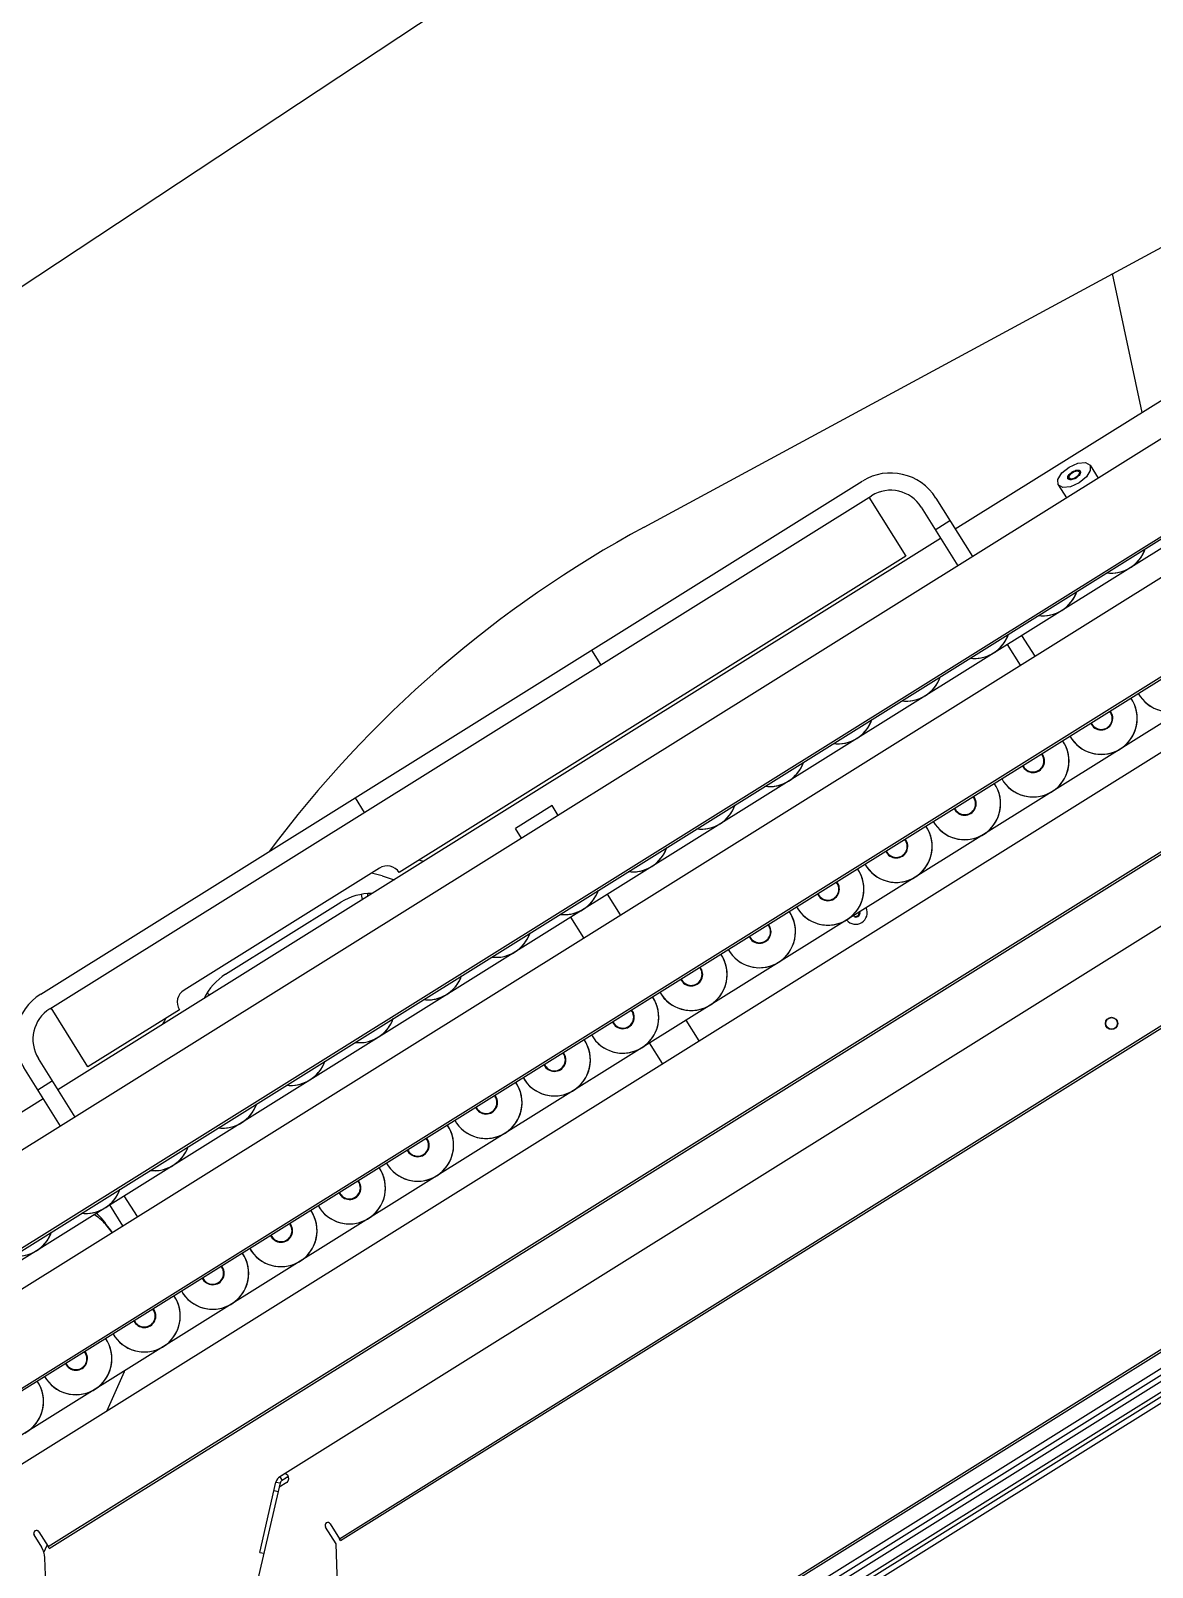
# Model space of a CAD drawing. Extents: x 1551 to 113148, y -1700 to 77018.
# Drawn here: x 12565 to 13344, y 59158 to 60226 of the extents above; entities that cross this region are included whole.
import ezdxf

# ---------------------------------------------------------------- set-up
doc = ezdxf.new("R2010")
doc.units = 0
doc.header["$LTSCALE"] = 500
doc.header["$MEASUREMENT"] = 0
doc.linetypes.add('CENTER', pattern=[3, 2.5, -0.25, 0, -0.25])
doc.layers.get('0').update_dxf_attribs({"linetype": 'CONTINUOUS'})

# ---------------------------------------------------------------- blocks, each defined once
blk = doc.blocks.new('platform_side')
at = {"linetype": 'Continuous'}
for p, q in [((-11748.7, 6044.3), (-10238.3, 7044)), ((-9419.2, 6567.8), (-11373.2, 5346.8)), ((-11120, 6006.9), (-10187.8, 6511.7)), ((-11758.7, 5348.5), (-9916, 6499.9)), ((-11575.6, 5341.2), (-9733, 6492.7)), ((-10127.1, 6464.3), (-11654.7, 5509.8)), ((-11596.2, 5478.5), (-10081.2, 6425.2)), ((-11595.4, 5477.2), (-10080.4, 6423.9)), ((-11331.7, 5303.7), (-9546, 6419.5)), ((-11330.9, 5302.4), (-9545.2, 6418.3)), ((-11717.2, 5305.4), (-9954.7, 6406.8)), ((-11716.4, 5304.2), (-9953.9, 6405.5)), ((-11534.1, 5298.2), (-9771.6, 6399.5)), ((-11533.3, 5296.9), (-9770.8, 6398.3)), ((-10353, 6349.6), (-10903.9, 6005.4)), ((-10774.1, 6086.5), (-10794.6, 6183.1)), ((-10639.9, 6067.7), (-11874.6, 5296.2)), ((-10456.8, 6060.5), (-11691.5, 5288.9)), ((-10810.3, 6050), (-10804.6, 6040.9)), ((-11539.3, 5682.2), (-10968.5, 6038.9)), ((-10832.4, 6036.2), (-10826.7, 6027.2)), ((-11532.9, 5672), (-10962.1, 6028.7)), ((-10963.9, 6027.6), (-10938.3, 5986.6)), ((-10917.5, 6027.1), (-10892, 5986.4)), ((-10927.6, 6020.8), (-10902.2, 5980)), ((-10917.8, 6005), (-10907.6, 6011.4)), ((-10914.1, 5999), (-11527.3, 5615.8)), ((-10938.3, 5986.6), (-11290.2, 5766.7)), ((-10794.5, 5974.9), (-10794.5, 5974.9)), ((-10842, 5945.3), (-10842, 5945.2)), ((-10857.8, 5931.6), (-10848.7, 5917.1)), ((-11150.1, 5911.3), (-11156.4, 5921.4)), ((-10867.9, 5925.2), (-10858.9, 5910.8)), ((-10889.5, 5915.6), (-10889.5, 5915.5)), ((-10937, 5885.9), (-10937, 5885.9)), ((-10773.4, 5886.8), (-10773.5, 5886.7)), ((-10046.8, 5881.4), (-11641.1, 4885.1)), ((-10046, 5880.1), (-11640.3, 4883.8)), ((-11635.3, 4875.8), (-10040.9, 5872)), ((-10038.8, 5868.5), (-11633.1, 4872.3)), ((-11631.2, 4869.3), (-10036.9, 5865.6)), ((-10033.5, 5860.1), (-11627.9, 4863.9)), ((-11626.5, 4861.7), (-10032.2, 5857.9)), ((-10030.1, 5854.6), (-11624.4, 4858.4)), ((-10984.5, 5856.2), (-10984.5, 5856.2)), ((-10820.9, 5857.1), (-10821, 5857.1)), ((-10787.9, 5853.6), (-10787.9, 5853.6)), ((-10801.4, 5849), (-10801.4, 5848.9)), ((-10790.4, 5852), (-10790.4, 5852)), ((-11032, 5826.6), (-11032, 5826.5)), ((-10868.4, 5827.4), (-10868.5, 5827.4)), ((-10837.9, 5822.3), (-10837.9, 5822.3)), ((-10835.4, 5823.9), (-10835.4, 5823.9)), ((-11314.4, 5808.6), (-11320.7, 5818.8)), ((-11184, 5813.3), (-11209.5, 5797.4)), ((-11179.8, 5806.5), (-11184, 5813.3)), ((-10848.9, 5819.3), (-10848.9, 5819.2)), ((-11205.2, 5790.6), (-11209.5, 5797.4)), ((-11079.5, 5796.9), (-11079.5, 5796.8)), ((-10915.9, 5797.8), (-10915.9, 5797.7)), ((-10896.4, 5789.6), (-10896.4, 5789.6)), ((-10885.4, 5792.6), (-10885.4, 5792.6)), ((-10882.9, 5794.2), (-10882.9, 5794.2)), ((-11304, 5769.9), (-11439.7, 5685.1)), ((-10963.4, 5768.1), (-10963.4, 5768)), ((-11302.1, 5764.4), (-11293.8, 5761.7)), ((-11127, 5767.2), (-11127, 5767.2)), ((-10943.9, 5759.9), (-10943.9, 5759.9)), ((-10932.9, 5762.9), (-10932.9, 5762.9)), ((-10930.4, 5764.5), (-10930.4, 5764.5)), ((-11316.6, 5751.5), (-11315.9, 5747.9)), ((-11312, 5750.4), (-11312.1, 5752.1)), ((-11136.5, 5737.3), (-11145.6, 5751.7)), ((-11410.8, 5696), (-11330.7, 5746.1)), ((-11174.5, 5737.5), (-11174.5, 5737.5)), ((-11162, 5721.4), (-11171, 5735.8)), ((-11010.9, 5738.4), (-11010.9, 5738.4)), ((-10991.4, 5730.3), (-10991.4, 5730.2)), ((-10980.4, 5733.3), (-10980.4, 5733.3)), ((-10977.8, 5734.9), (-10977.8, 5734.9)), ((-11222, 5707.9), (-11222, 5707.8)), ((-11058.4, 5708.7), (-11058.4, 5708.7)), ((-11025.3, 5705.2), (-11025.3, 5705.2)), ((-11038.9, 5700.6), (-11038.9, 5700.5)), ((-11027.9, 5703.6), (-11027.9, 5703.6)), ((-11421.9, 5681.7), (-11423.8, 5682.8)), ((-11506.5, 5631.6), (-11532.1, 5672.6)), ((-11269.4, 5678.2), (-11269.4, 5678.1)), ((-11105.9, 5679), (-11105.9, 5679)), ((-11075.4, 5673.9), (-11075.4, 5673.9)), ((-11072.8, 5675.5), (-11072.8, 5675.5)), ((-11442.8, 5671.3), (-11506.5, 5631.6)), ((-11081.8, 5649.8), (-11090.9, 5664.2)), ((-11086.4, 5670.9), (-11086.4, 5670.9)), ((-11316.9, 5648.5), (-11316.9, 5648.5)), ((-11153.4, 5649.4), (-11153.4, 5649.3)), ((-11133.9, 5641.2), (-11133.9, 5641.2)), ((-11122.9, 5644.2), (-11122.9, 5644.2)), ((-11120.3, 5645.8), (-11120.3, 5645.8)), ((-11107.3, 5633.9), (-11116.3, 5648.3)), ((-11525.6, 5590.5), (-11551, 5631.2)), ((-11515.4, 5596.8), (-11540.9, 5637.6)), ((-11531, 5621.9), (-11541.2, 5615.5)), ((-11364.4, 5618.8), (-11364.4, 5618.8)), ((-11200.8, 5619.7), (-11200.9, 5619.7)), ((-11537.5, 5609.5), (-11605.3, 5567.1)), ((-11181.3, 5611.6), (-11181.3, 5611.5)), ((-11170.4, 5614.6), (-11170.4, 5614.6)), ((-11167.8, 5616.2), (-11167.8, 5616.2)), ((-11411.9, 5589.2), (-11411.9, 5589.1)), ((-11248.3, 5590), (-11248.4, 5590)), ((-11215.3, 5586.5), (-11215.3, 5586.5)), ((-11228.8, 5581.9), (-11228.8, 5581.8)), ((-11217.9, 5584.9), (-11217.9, 5584.9)), ((-11459.4, 5559.5), (-11459.4, 5559.4)), ((-11295.8, 5560.3), (-11295.9, 5560.3)), ((-11265.3, 5555.2), (-11265.4, 5555.2)), ((-11262.8, 5556.8), (-11262.8, 5556.8)), ((-11276.3, 5552.2), (-11276.3, 5552.2)), ((-11482.3, 5521.2), (-11491.3, 5535.7)), ((-11472.1, 5527.6), (-11481.2, 5542)), ((-11506.9, 5529.8), (-11506.9, 5529.8)), ((-11343.3, 5530.7), (-11343.4, 5530.6)), ((-11323.8, 5522.5), (-11323.8, 5522.5)), ((-11312.8, 5525.5), (-11312.8, 5525.5)), ((-11310.3, 5527.1), (-11310.3, 5527.1)), ((-11390.8, 5501), (-11390.9, 5501)), ((-11371.3, 5492.9), (-11371.3, 5492.8)), ((-11360.3, 5495.9), (-11360.3, 5495.9)), ((-11357.8, 5497.5), (-11357.8, 5497.5)), ((-11438.3, 5471.3), (-11438.3, 5471.3)), ((-11418.8, 5463.2), (-11418.8, 5463.1)), ((-11407.8, 5466.2), (-11407.8, 5466.2)), ((-11405.3, 5467.8), (-11405.3, 5467.8)), ((-11485.8, 5441.6), (-11485.8, 5441.6)), ((-11452.8, 5438.1), (-11452.8, 5438.1)), ((-11466.3, 5433.5), (-11466.3, 5433.5)), ((-11455.3, 5436.5), (-11455.3, 5436.5)), ((-11493.2, 5392.7), (-11481.1, 5419.9)), ((-11533.3, 5412), (-11533.3, 5411.9)), ((-11502.8, 5406.8), (-11502.8, 5406.8)), ((-11500.2, 5408.4), (-11500.2, 5408.4)), ((-11513.8, 5403.8), (-11513.8, 5403.8)), ((-11387.1, 5294.2), (-11375.9, 5343)), ((-11375.9, 5343), (-11372.9, 5342.4)), ((-11368.3, 5342.8), (-11373.6, 5339.4)), ((-11372.9, 5342.4), (-11373.6, 5339.4)), ((-11373.2, 5346.8), (-11371.6, 5344.2)), ((-11367.3, 5347), (-11371.6, 5344.2)), ((-11367.5, 5343.7), (-11368.3, 5342.8)), ((-11368, 5346.4), (-11367.3, 5346.5)), ((-11367.9, 5348), (-11367.3, 5346.6)), ((-11373.6, 5339.4), (-11390.7, 5265.6)), ((-11377.2, 5337.2), (-11374.3, 5336.5)), ((-11334.1, 5300), (-11341.5, 5311.8)), ((-11338.1, 5314), (-11331.7, 5303.7)), ((-11538.6, 5297.8), (-11543.9, 5306.3)), ((-11540.5, 5308.4), (-11534.1, 5298.2)), ((-11537, 5294), (-11534.7, 5299.1)), ((-11533.3, 5296.9), (-11534.1, 5298.2)), ((-11333.1, 5271.6), (-11334.1, 5300)), ((-11330.9, 5302.4), (-11331.7, 5303.7)), ((-11535.5, 5266.2), (-11536.4, 5290.4)), ((-11387.1, 5294.2), (-11384.2, 5293.6))]:
    blk.add_line(p, q, dxfattribs=at)
for points in [[(-10832.4, 6036.2), (-10832.6, 6039.9), (-10829.8, 6044.5), (-10824.8, 6048.6), (-10818.8, 6051.4), (-10813.5, 6051.9), (-10810.3, 6050)], [(-10810.3, 6050), (-10810.1, 6046.3), (-10812.8, 6041.8), (-10817.9, 6037.6), (-10823.9, 6034.9), (-10829.2, 6034.4), (-10832.4, 6036.2)], [(-10825.6, 6040.5), (-10825.8, 6040.9), (-10825.8, 6041.5), (-10825.6, 6042.1), (-10825.3, 6042.8), (-10824.8, 6043.4), (-10824.2, 6044.1), (-10823.5, 6044.7), (-10822.7, 6045.3), (-10821.8, 6045.7), (-10820.9, 6046.1), (-10820.1, 6046.4), (-10819.3, 6046.5), (-10818.5, 6046.5), (-10817.9, 6046.4), (-10817.4, 6046.2), (-10817.1, 6045.8)], [(-10817.1, 6045.8), (-10816.9, 6045.3), (-10816.9, 6044.8), (-10817.1, 6044.2), (-10817.4, 6043.5), (-10817.9, 6042.8), (-10818.5, 6042.2), (-10819.2, 6041.6), (-10820, 6041), (-10820.9, 6040.5), (-10821.7, 6040.2), (-10822.6, 6039.9), (-10823.4, 6039.8), (-10824.1, 6039.8), (-10824.7, 6039.9), (-10825.2, 6040.1), (-10825.6, 6040.5)], [(-10824.9, 6040.9), (-10824.9, 6042.4), (-10823.5, 6044.2), (-10821.3, 6045.5), (-10819.1, 6046), (-10817.7, 6045.4)], [(-10817.7, 6045.4), (-10817.8, 6043.9), (-10819.2, 6042.1), (-10821.4, 6040.7), (-10823.6, 6040.3), (-10824.9, 6040.9)], [(-11494.9, 5523), (-11496, 5524.1), (-11497, 5525.1), (-11498.1, 5526), (-11499.1, 5526.9), (-11500.2, 5527.7), (-11501.3, 5528.4), (-11502.1, 5528.9)], [(-11497.1, 5526.4), (-11498.2, 5527.7), (-11499.3, 5528.9), (-11500.4, 5530)], [(-11489.7, 5516.6), (-11490.4, 5517.6), (-11491.4, 5519.2), (-11492.6, 5520.7), (-11493.7, 5522.2), (-11494.8, 5523.7), (-11495.9, 5525.1), (-11497.1, 5526.4)], [(-11489.8, 5516.6), (-11490.4, 5517.4), (-11491.2, 5518.6), (-11492.2, 5519.8), (-11493.1, 5520.9), (-11494, 5522), (-11494.9, 5523)], [(-11371.5, 5347.8), (-11370.5, 5348.5), (-11369.5, 5348.9)], [(-11369.9, 5345.3), (-11368.9, 5345.9), (-11368, 5346.4)], [(-11369.5, 5348.9), (-11368.7, 5348.8), (-11367.9, 5348)], [(-11367.3, 5346.6), (-11367.2, 5345.1), (-11367.5, 5343.7)]]:
    blk.add_lwpolyline(points, dxfattribs=at)
for radius in [4.25, 4]:
    blk.add_circle((-10795.3, 5661.9), radius, dxfattribs=at)
for centre, radius, start, end in [((-10948.8, 6007.5), 37, 32, 122), ((-10948.8, 6007.5), 25, 32, 122), ((-10739.1, 5303.4), 800, 118.4341, 143.3193), ((-10795.6, 5999.9), 25, 298.3796, 341.1533), ((-10795.6, 5999.9), 25, 302, 341.0163), ((-10795.6, 5999.9), 25, 262.8491, 298.3796), ((-10795.6, 5999.9), 25, 262.9839, 302), ((-10795.6, 5999.9), 25, 262.9837, 262.9839), ((-10843.1, 5970.2), 25, 298.3796, 341.1533), ((-10843.1, 5970.2), 25, 302, 341.0164), ((-10843.1, 5970.2), 25, 262.8491, 298.3796), ((-10843.1, 5970.2), 25, 262.9839, 302), ((-10843.1, 5970.2), 25, 262.9836, 262.9839), ((-10890.6, 5940.6), 25, 298.3796, 341.1533), ((-10890.6, 5940.6), 25, 302, 341.0164), ((-10890.6, 5940.6), 25, 262.8491, 298.3796), ((-10890.6, 5940.6), 25, 262.9839, 302), ((-10890.6, 5940.6), 25, 262.9836, 262.9839), ((-10938, 5910.9), 25, 298.3796, 341.1533), ((-10938, 5910.9), 25, 302, 341.0164), ((-10938, 5910.9), 25, 262.8491, 298.3796), ((-10938, 5910.9), 25, 262.9839, 302), ((-10938, 5910.9), 25, 262.9836, 262.9839), ((-10802.5, 5873.9), 25, 298.3796, 34.5807), ((-10802.5, 5873.9), 25, 302, 34.5861), ((-10755, 5903.6), 25, 209.4192, 298.3796), ((-10755, 5903.6), 25, 209.4187, 209.4192), ((-10755, 5903.6), 25, 209.414, 302), ((-10802.5, 5873.9), 8, 203.8929, 40.1071), ((-10802.5, 5873.9), 7.6, 203.4619, 40.5381), ((-10985.5, 5881.2), 25, 298.3796, 341.1533), ((-10985.5, 5881.2), 25, 302, 341.0164), ((-10985.5, 5881.2), 25, 262.8491, 298.3796), ((-10985.5, 5881.2), 25, 262.9839, 302), ((-10985.5, 5881.2), 25, 262.9836, 262.9839), ((-10849.9, 5844.3), 25, 298.3796, 34.5807), ((-10849.9, 5844.3), 25, 302, 34.5861), ((-10802.5, 5873.9), 25, 209.4192, 298.3796), ((-10802.5, 5873.9), 25, 209.4187, 209.4192), ((-10802.5, 5873.9), 25, 209.414, 302), ((-10802.5, 5873.9), 25, 298.3802, 305.5553), ((-11033, 5851.5), 25, 298.3796, 341.1533), ((-11033, 5851.5), 25, 302, 341.0164), ((-10849.9, 5844.3), 8, 203.8929, 40.1071), ((-10849.9, 5844.3), 7.6, 203.4619, 40.5381), ((-10849.9, 5844.3), 25, 209.4192, 298.3796), ((-10849.9, 5844.3), 25, 209.4187, 209.4192), ((-10849.9, 5844.3), 25, 209.414, 302), ((-11033, 5851.5), 25, 262.9839, 302), ((-11033, 5851.5), 25, 262.8491, 298.3796), ((-11033, 5851.5), 25, 262.9836, 262.9839), ((-10897.4, 5814.6), 25, 298.3796, 34.5807), ((-10897.4, 5814.6), 25, 302, 34.5861), ((-10849.9, 5844.3), 25, 298.3802, 305.5553), ((-11080.5, 5821.9), 25, 298.3796, 341.1533), ((-11080.5, 5821.9), 25, 302, 341.0164), ((-10897.4, 5814.6), 8, 203.8929, 40.1071), ((-10897.4, 5814.6), 7.6, 203.4619, 40.5381), ((-11080.5, 5821.9), 25, 262.9839, 302), ((-10897.4, 5814.6), 25, 209.4192, 298.3796), ((-10897.4, 5814.6), 25, 209.4187, 209.4192), ((-10897.4, 5814.6), 25, 209.414, 302), ((-11080.5, 5821.9), 25, 262.8491, 298.3796), ((-11080.5, 5821.9), 25, 262.9836, 262.9839), ((-10944.9, 5784.9), 8, 203.8929, 40.1071), ((-10944.9, 5784.9), 7.6, 203.4619, 40.5381), ((-10944.9, 5784.9), 25, 298.3796, 34.5807), ((-10944.9, 5784.9), 25, 302, 34.5861), ((-10897.4, 5814.6), 25, 298.3802, 305.5553), ((-11128, 5792.2), 25, 298.3796, 341.1533), ((-11128, 5792.2), 25, 302, 341.0164), ((-11298.7, 5761.4), 10, 32, 122), ((-11304.6, 5684.5), 95, 70.9719, 72.785), ((-11128, 5792.2), 25, 262.9839, 302), ((-11128, 5792.2), 25, 262.8491, 298.3796), ((-10992.4, 5755.2), 25, 298.3796, 34.5807), ((-10992.4, 5755.2), 25, 302, 34.5861), ((-10944.9, 5784.9), 25, 209.4192, 298.3796), ((-10944.9, 5784.9), 25, 209.4187, 209.4192), ((-10944.9, 5784.9), 25, 209.414, 302), ((-11326.8, 5688.3), 80, 71.9999, 77.5064), ((-11128, 5792.2), 25, 262.9836, 262.9839), ((-10992.4, 5755.2), 8, 203.8929, 40.1071), ((-10992.4, 5755.2), 7.6, 203.4619, 40.5381), ((-10944.9, 5784.9), 25, 298.3802, 305.5553), ((-11309.5, 5712.2), 40, 89.5466, 122), ((-11175.5, 5762.5), 25, 298.3796, 341.1533), ((-11175.5, 5762.5), 25, 302, 341.0164), ((-11175.5, 5762.5), 25, 262.849, 298.3796), ((-11175.5, 5762.5), 25, 262.9838, 302), ((-11175.5, 5762.5), 25, 262.9836, 262.9838), ((-11039.9, 5725.6), 25, 298.3796, 34.5807), ((-11039.9, 5725.6), 25, 302, 34.5861), ((-10992.4, 5755.2), 25, 209.414, 302), ((-10992.4, 5755.2), 25, 209.4192, 298.3796), ((-10992.4, 5755.2), 25, 209.4187, 209.4192), ((-10973.1, 5738.8), 8, 219.3993, 24.7801), ((-10973.1, 5738.8), 2.5, 235.68, 8.32), ((-10973.1, 5738.8), 3, 255, 15.2115), ((-11039.9, 5725.6), 8, 203.8928, 40.1072), ((-11039.9, 5725.6), 7.6, 203.4618, 40.5382), ((-10992.4, 5755.2), 25, 298.3802, 305.5553), ((-10992.4, 5755.2), 25, 298.3796, 305.5587), ((-11223, 5732.8), 25, 298.3796, 341.1534), ((-11223, 5732.8), 25, 302, 341.0164), ((-11223, 5732.8), 25, 262.849, 298.3796), ((-11223, 5732.8), 25, 262.9838, 302), ((-11223, 5732.8), 25, 262.9836, 262.9838), ((-11087.4, 5695.9), 25, 298.3796, 34.5807), ((-11087.4, 5695.9), 25, 302, 34.5861), ((-11039.9, 5725.6), 25, 209.4192, 298.3796), ((-11039.9, 5725.6), 25, 209.4186, 209.4192), ((-11039.9, 5725.6), 25, 209.414, 302), ((-11039.9, 5725.6), 25, 298.3802, 305.5553), ((-11389.6, 5662.1), 40, 122, 154.4616), ((-11270.5, 5703.2), 25, 298.3796, 341.1534), ((-11270.5, 5703.2), 25, 302, 341.0164), ((-11087.4, 5695.9), 8, 203.8928, 40.1072), ((-11087.4, 5695.9), 7.6, 203.4618, 40.5382), ((-11434.4, 5676.6), 10, 122, 212), ((-11087.4, 5695.9), 25, 209.4192, 298.3796), ((-11087.4, 5695.9), 25, 209.4186, 209.4192), ((-11087.4, 5695.9), 25, 209.414, 302), ((-11519.7, 5650.8), 37, 122, 212), ((-11519.7, 5650.8), 25, 122, 212), ((-11270.5, 5703.2), 25, 262.849, 298.3796), ((-11270.5, 5703.2), 25, 262.9838, 302), ((-11270.5, 5703.2), 25, 262.9836, 262.9838), ((-11134.9, 5666.2), 25, 298.3796, 34.5807), ((-11134.9, 5666.2), 25, 302, 34.5861), ((-11087.4, 5695.9), 25, 298.3802, 305.5553), ((-10739.1, 5303.4), 800, 153.1124, 153.4321), ((-11318, 5673.5), 25, 298.3796, 341.1534), ((-11318, 5673.5), 25, 302, 341.0164), ((-11134.9, 5666.2), 8, 203.8928, 40.1072), ((-11134.9, 5666.2), 7.6, 203.4618, 40.5382), ((-11318, 5673.5), 25, 262.849, 298.3796), ((-11318, 5673.5), 25, 262.9838, 302), ((-11182.4, 5636.5), 25, 298.3796, 34.5807), ((-11182.4, 5636.5), 25, 302, 34.5861), ((-11134.9, 5666.2), 25, 209.4192, 298.3796), ((-11134.9, 5666.2), 25, 209.4186, 209.4192), ((-11134.9, 5666.2), 25, 209.414, 302), ((-11318, 5673.5), 25, 262.9836, 262.9838), ((-11182.4, 5636.5), 8, 203.8928, 40.1072), ((-11182.4, 5636.5), 7.6, 203.4618, 40.5382), ((-11134.9, 5666.2), 25, 298.3802, 305.5553), ((-11365.5, 5643.8), 25, 298.3796, 341.1534), ((-11365.5, 5643.8), 25, 302, 341.0164), ((-11365.5, 5643.8), 25, 262.849, 298.3796), ((-11365.5, 5643.8), 25, 262.9838, 302), ((-11365.5, 5643.8), 25, 262.9836, 262.9838), ((-11229.9, 5606.9), 25, 298.3796, 34.5807), ((-11229.9, 5606.9), 25, 302, 34.5861), ((-11182.4, 5636.5), 25, 209.414, 302), ((-11182.4, 5636.5), 25, 209.4192, 298.3796), ((-11182.4, 5636.5), 25, 209.4186, 209.4192), ((-11229.9, 5606.9), 8, 203.8928, 40.1072), ((-11229.9, 5606.9), 7.6, 203.4618, 40.5382), ((-11182.4, 5636.5), 25, 298.3802, 305.5553), ((-11412.9, 5614.1), 25, 298.3796, 341.1534), ((-11412.9, 5614.1), 25, 302, 341.0164), ((-11412.9, 5614.1), 25, 262.849, 298.3796), ((-11412.9, 5614.1), 25, 262.9838, 302), ((-11412.9, 5614.1), 25, 262.9836, 262.9838), ((-11277.4, 5577.2), 25, 298.3796, 34.5807), ((-11277.4, 5577.2), 25, 302, 34.5861), ((-11229.9, 5606.9), 25, 209.4191, 298.3796), ((-11229.9, 5606.9), 25, 209.4186, 209.4191), ((-11229.9, 5606.9), 25, 209.414, 302), ((-11229.9, 5606.9), 25, 298.3802, 305.5553), ((-11460.4, 5584.5), 25, 298.3796, 341.1534), ((-11460.4, 5584.5), 25, 302, 341.0164), ((-11277.4, 5577.2), 8, 203.8928, 40.1072), ((-11277.4, 5577.2), 7.6, 203.4617, 40.5383), ((-11277.4, 5577.2), 25, 209.4191, 298.3796), ((-11277.4, 5577.2), 25, 209.4186, 209.4191), ((-11277.4, 5577.2), 25, 209.414, 302), ((-11460.4, 5584.5), 25, 262.849, 298.3796), ((-11460.4, 5584.5), 25, 262.9838, 302), ((-11460.4, 5584.5), 25, 262.9836, 262.9838), ((-11324.8, 5547.5), 25, 298.3796, 34.5807), ((-11324.8, 5547.5), 25, 302, 34.5861), ((-11277.4, 5577.2), 25, 298.3802, 305.5553), ((-11507.9, 5554.8), 25, 298.3796, 341.1534), ((-11507.9, 5554.8), 25, 302, 341.0164), ((-11324.8, 5547.5), 8, 203.8927, 40.1073), ((-11324.8, 5547.5), 7.6, 203.4617, 40.5383), ((-11507.9, 5554.8), 25, 262.9838, 302), ((-11324.8, 5547.5), 25, 209.4191, 298.3796), ((-11324.8, 5547.5), 25, 209.4186, 209.4191), ((-11324.8, 5547.5), 25, 209.414, 302), ((-11507.9, 5554.8), 25, 262.849, 298.3796), ((-11507.9, 5554.8), 25, 262.9836, 262.9838), ((-11372.3, 5517.8), 8, 203.8927, 40.1073), ((-11372.3, 5517.8), 7.6, 203.4617, 40.5383), ((-11372.3, 5517.8), 25, 298.3796, 34.5807), ((-11372.3, 5517.8), 25, 302, 34.5861), ((-11324.8, 5547.5), 25, 298.3802, 305.5553), ((-11324.8, 5547.5), 25, 298.3796, 305.5587), ((-11555.4, 5525.1), 25, 298.3796, 341.1534), ((-11555.4, 5525.1), 25, 302, 341.0164), ((-11555.4, 5525.1), 25, 262.9838, 302), ((-11555.4, 5525.1), 25, 262.849, 298.3796), ((-11419.8, 5488.2), 25, 298.3796, 34.5807), ((-11419.8, 5488.2), 25, 302, 34.5861), ((-11372.3, 5517.8), 25, 209.4191, 298.3796), ((-11372.3, 5517.8), 25, 209.4186, 209.4191), ((-11372.3, 5517.8), 25, 209.414, 302), ((-11419.8, 5488.2), 8, 203.8927, 40.1073), ((-11419.8, 5488.2), 7.6, 203.4617, 40.5383), ((-11372.3, 5517.8), 25, 298.3802, 305.5553), ((-11467.3, 5458.5), 25, 298.3796, 34.5807), ((-11467.3, 5458.5), 25, 302, 34.5861), ((-11419.8, 5488.2), 25, 209.4191, 298.3796), ((-11419.8, 5488.2), 25, 209.4186, 209.4191), ((-11419.8, 5488.2), 25, 209.414, 302), ((-11467.3, 5458.5), 8, 203.8927, 40.1073), ((-11467.3, 5458.5), 7.6, 203.4617, 40.5383), ((-11419.8, 5488.2), 25, 298.3802, 305.5553), ((-11514.8, 5428.8), 25, 298.3796, 34.5808), ((-11514.8, 5428.8), 25, 302, 34.5862), ((-11467.3, 5458.5), 25, 209.4191, 298.3796), ((-11467.3, 5458.5), 25, 209.4186, 209.4191), ((-11467.3, 5458.5), 25, 209.414, 302), ((-11467.3, 5458.5), 25, 298.3802, 305.5553), ((-11514.8, 5428.8), 8, 203.8927, 40.1073), ((-11514.8, 5428.8), 7.6, 203.4617, 40.5383), ((-11514.8, 5428.8), 25, 209.4191, 298.3796), ((-11514.8, 5428.8), 25, 209.4186, 209.4191), ((-11514.8, 5428.8), 25, 209.414, 302), ((-11572.5, 5460.5), 100, 336.0598, 336.4598), ((-11562.3, 5399.1), 25, 298.3796, 34.5808), ((-11562.3, 5399.1), 25, 302, 34.5862), ((-11514.8, 5428.8), 25, 298.3802, 305.5553), ((-11370, 5341.7), 6, 122, 167), ((-11370, 5341.7), 3, 122, 167), ((-11542.2, 5307.4), 2, 32, 212), ((-11339.8, 5312.9), 2, 32, 212), ((-11551.4, 5289.9), 15, 2, 32)]:
    blk.add_arc(centre, radius, start, end, dxfattribs=at)

msp = doc.modelspace()

# ---------------------------------------------------------------- block references
at = {"linetype": 'CENTER'}
msp.add_blockref('platform_side', (24110.899, 53874.087), dxfattribs=at)

doc.saveas('drawing.dxf')
